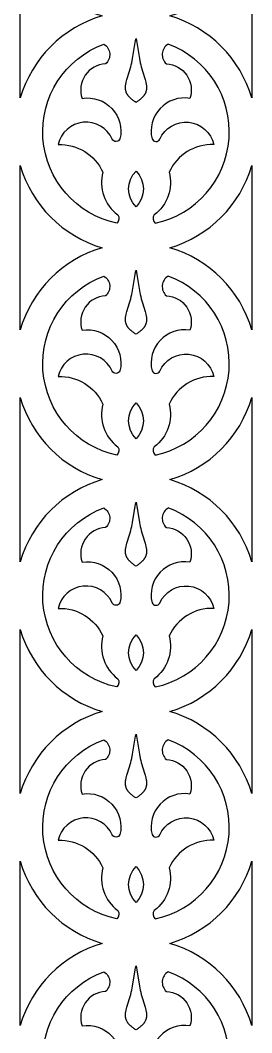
# Model space of a CAD drawing. Extents: x 59271 to 61367, y 41180 to 44085.
# Drawn here: x 61267.3 to 61367.3, y 42534.6 to 42971.3 of the extents above; entities that cross this region are included whole.
import ezdxf

# ---------------------------------------------------------------- set-up
doc = ezdxf.new("R2010")
doc.units = 0
doc.layers.add('LAYER_01', color=1, linetype='CONTINUOUS')

msp = doc.modelspace()

# ---------------------------------------------------------------- linework, layer by layer
at = {"layer": 'LAYER_01'}
for points in [[(61267.3, 43008.6, 0.256196), (61302.71, 42973.18, 0.256196), (61267.3, 42937.76)], [(61367.3, 42937.76, 0.256196), (61331.88, 42973.18, 0.256196), (61367.3, 43008.6)], [(61283.66, 42917.65, -0.302833), (61303.02, 42905.76, 0.307867), (61309.38, 42887.34, -0.391451), (61308.99, 42883.77, -0.752784), (61303.38, 42960.97, -0.507001), (61304.19, 42952.49, 0.499694), (61294.04, 42937.58, -0.535633), (61310.38, 42920.08, -0.604384), (61307.03, 42919.97, 0.723529)], [(61350.93, 42917.65, 0.302833), (61331.58, 42905.76, -0.307867), (61325.21, 42887.34, 0.391451), (61325.6, 42883.77, 0.752784), (61331.21, 42960.97, 0.507001), (61330.4, 42952.49, -0.499694), (61340.56, 42937.58, 0.535633), (61324.21, 42920.08, 0.604384), (61327.56, 42919.97, -0.723529)], [(61302.71, 42873.18, 0.256196), (61267.3, 42837.76), (61267.3, 42908.6, 0.256196)], [(61317.3, 42906.27, -0.412061), (61317.3, 42890.82, -0.412061)], [(61367.3, 42908.6), (61367.3, 42837.76, 0.256196), (61331.88, 42873.18, 0.256196)], [(61283.66, 42817.65, -0.302833), (61303.02, 42805.76, 0.307867), (61309.38, 42787.34, -0.391451), (61308.99, 42783.77, -0.752784), (61303.38, 42860.97, -0.507001), (61304.19, 42852.49, 0.499694), (61294.04, 42837.58, -0.535633), (61310.38, 42820.08, -0.604384), (61307.03, 42819.97, 0.723529)], [(61350.93, 42817.65, 0.302833), (61331.58, 42805.76, -0.307867), (61325.21, 42787.34, 0.391451), (61325.6, 42783.77, 0.752784), (61331.21, 42860.97, 0.507001), (61330.4, 42852.49, -0.499694), (61340.56, 42837.58, 0.535633), (61324.21, 42820.08, 0.604384), (61327.56, 42819.97, -0.723529)], [(61267.3, 42737.76), (61267.3, 42808.6, 0.256196), (61302.71, 42773.18, 0.256196)], [(61317.3, 42806.27, -0.412061), (61317.3, 42790.82, -0.412061)], [(61331.88, 42773.18, 0.256196), (61367.3, 42808.6), (61367.3, 42737.76, 0.256196)], [(61283.66, 42717.65, -0.302833), (61303.02, 42705.76, 0.307867), (61309.38, 42687.34, -0.391451), (61308.99, 42683.77, -0.752784), (61303.38, 42760.97, -0.507001), (61304.19, 42752.49, 0.499694), (61294.04, 42737.58, -0.535633), (61310.38, 42720.08, -0.604384), (61307.03, 42719.97, 0.723529)], [(61350.93, 42717.65, 0.302833), (61331.58, 42705.76, -0.307867), (61325.21, 42687.34, 0.391451), (61325.6, 42683.77, 0.752784), (61331.21, 42760.97, 0.507001), (61330.4, 42752.49, -0.499694), (61340.56, 42737.58, 0.535633), (61324.21, 42720.08, 0.604384), (61327.56, 42719.97, -0.723529)], [(61267.3, 42708.6, 0.256196), (61302.71, 42673.18, 0.256196), (61267.3, 42637.76)], [(61367.3, 42637.76, 0.256196), (61331.88, 42673.18, 0.256196), (61367.3, 42708.6)], [(61317.3, 42706.27, -0.412061), (61317.3, 42690.82, -0.412061)], [(61283.66, 42617.65, -0.302833), (61303.02, 42605.76, 0.307867), (61309.38, 42587.34, -0.391451), (61308.99, 42583.77, -0.752784), (61303.38, 42660.97, -0.507001), (61304.19, 42652.49, 0.499694), (61294.04, 42637.58, -0.535633), (61310.38, 42620.08, -0.604384), (61307.03, 42619.97, 0.723529)], [(61350.93, 42617.65, 0.302833), (61331.58, 42605.76, -0.307867), (61325.21, 42587.34, 0.391451), (61325.6, 42583.77, 0.752784), (61331.21, 42660.97, 0.507001), (61330.4, 42652.49, -0.499694), (61340.56, 42637.58, 0.535633), (61324.21, 42620.08, 0.604384), (61327.56, 42619.97, -0.723529)], [(61267.3, 42608.6, 0.256196), (61302.71, 42573.18, 0.256196), (61267.3, 42537.76)], [(61367.3, 42537.76, 0.256196), (61331.88, 42573.18, 0.256196), (61367.3, 42608.6)], [(61317.3, 42606.27, -0.412061), (61317.3, 42590.82, -0.412061)], [(61283.66, 42517.65, -0.302833), (61303.02, 42505.76, 0.307867), (61309.38, 42487.34, -0.391451), (61308.99, 42483.77, -0.752784), (61303.38, 42560.97, -0.507001), (61304.19, 42552.49, 0.499694), (61294.04, 42537.58, -0.535633), (61310.38, 42520.08, -0.604384), (61307.03, 42519.97, 0.723529)], [(61350.93, 42517.65, 0.302833), (61331.58, 42505.76, -0.307867), (61325.21, 42487.34, 0.391451), (61325.6, 42483.77, 0.752784), (61331.21, 42560.97, 0.507001), (61330.4, 42552.49, -0.499694), (61340.56, 42537.58, 0.535633), (61324.21, 42520.08, 0.604384), (61327.56, 42519.97, -0.723529)]]:
    msp.add_lwpolyline(points, format="xyb", close=True, dxfattribs=at)
for points in [[(61317.3, 42963.46), (61317.49, 42962.58), (61317.66, 42961.71), (61318.82, 42954.75), (61319.16, 42952.98), (61319.36, 42952.09), (61319.57, 42951.19), (61319.81, 42950.29), (61320.07, 42949.38), (61321.23, 42945.73), (61321.4, 42945.13), (61321.55, 42944.53), (61321.61, 42944.23), (61321.67, 42943.94), (61321.72, 42943.65), (61321.76, 42943.35), (61321.79, 42943.06), (61321.82, 42942.77), (61321.83, 42942.49), (61321.84, 42942.35), (61321.84, 42942.2), (61321.84, 42942.06), (61321.83, 42941.92), (61321.82, 42941.78), (61321.81, 42941.65), (61321.8, 42941.51), (61321.78, 42941.37), (61321.76, 42941.23), (61321.74, 42941.1), (61321.71, 42940.96), (61321.68, 42940.83), (61321.65, 42940.69), (61321.61, 42940.56), (61321.57, 42940.43), (61321.53, 42940.3), (61321.48, 42940.17), (61321.43, 42940.04), (61321.36, 42939.88), (61321.29, 42939.72), (61321.21, 42939.57), (61321.12, 42939.41), (61321.03, 42939.26), (61320.93, 42939.11), (61320.83, 42938.96), (61320.72, 42938.81), (61320.61, 42938.66), (61320.5, 42938.52), (61320.38, 42938.37), (61320.26, 42938.23), (61320.13, 42938.09), (61320, 42937.96), (61319.87, 42937.82), (61319.73, 42937.69), (61319.59, 42937.56), (61319.45, 42937.43), (61319.16, 42937.18), (61318.86, 42936.94), (61318.55, 42936.71), (61318.24, 42936.48), (61317.93, 42936.27), (61317.61, 42936.07), (61317.3, 42935.88), (61316.98, 42936.07), (61316.66, 42936.27), (61316.35, 42936.48), (61316.04, 42936.71), (61315.73, 42936.94), (61315.43, 42937.18), (61315.14, 42937.43), (61315, 42937.56), (61314.86, 42937.69), (61314.73, 42937.82), (61314.59, 42937.96), (61314.46, 42938.09), (61314.34, 42938.23), (61314.21, 42938.37), (61314.09, 42938.52), (61313.98, 42938.66), (61313.87, 42938.81), (61313.76, 42938.96), (61313.66, 42939.11), (61313.57, 42939.26), (61313.47, 42939.41), (61313.39, 42939.57), (61313.31, 42939.72), (61313.23, 42939.88), (61313.16, 42940.04), (61313.11, 42940.17), (61313.06, 42940.3), (61313.02, 42940.43), (61312.98, 42940.56), (61312.94, 42940.69), (61312.91, 42940.83), (61312.88, 42940.96), (61312.85, 42941.1), (61312.83, 42941.23), (61312.81, 42941.37), (61312.79, 42941.51), (61312.78, 42941.65), (61312.77, 42941.78), (61312.76, 42941.92), (61312.76, 42942.06), (61312.76, 42942.2), (61312.76, 42942.35), (61312.76, 42942.49), (61312.77, 42942.77), (61312.8, 42943.06), (61312.83, 42943.35), (61312.87, 42943.65), (61312.92, 42943.94), (61312.98, 42944.23), (61313.05, 42944.53), (61313.19, 42945.13), (61313.36, 42945.73), (61314.52, 42949.38), (61314.78, 42950.29), (61315.02, 42951.19), (61315.24, 42952.09), (61315.43, 42952.98), (61315.77, 42954.75), (61316.93, 42961.71), (61317.11, 42962.58)], [(61317.3, 42863.46), (61317.49, 42862.58), (61317.66, 42861.71), (61318.82, 42854.75), (61319.16, 42852.98), (61319.36, 42852.09), (61319.57, 42851.19), (61319.81, 42850.29), (61320.07, 42849.38), (61321.23, 42845.73), (61321.4, 42845.13), (61321.55, 42844.53), (61321.61, 42844.23), (61321.67, 42843.94), (61321.72, 42843.65), (61321.76, 42843.35), (61321.79, 42843.06), (61321.82, 42842.77), (61321.83, 42842.49), (61321.84, 42842.35), (61321.84, 42842.2), (61321.84, 42842.06), (61321.83, 42841.92), (61321.82, 42841.78), (61321.81, 42841.65), (61321.8, 42841.51), (61321.78, 42841.37), (61321.76, 42841.23), (61321.74, 42841.1), (61321.71, 42840.96), (61321.68, 42840.83), (61321.65, 42840.69), (61321.61, 42840.56), (61321.57, 42840.43), (61321.53, 42840.3), (61321.48, 42840.17), (61321.43, 42840.04), (61321.36, 42839.88), (61321.29, 42839.72), (61321.21, 42839.57), (61321.12, 42839.41), (61321.03, 42839.26), (61320.93, 42839.11), (61320.83, 42838.96), (61320.72, 42838.81), (61320.61, 42838.66), (61320.5, 42838.52), (61320.38, 42838.37), (61320.26, 42838.23), (61320.13, 42838.09), (61320, 42837.96), (61319.87, 42837.82), (61319.73, 42837.69), (61319.59, 42837.56), (61319.45, 42837.43), (61319.16, 42837.18), (61318.86, 42836.94), (61318.55, 42836.71), (61318.24, 42836.48), (61317.93, 42836.27), (61317.61, 42836.07), (61317.3, 42835.88), (61316.98, 42836.07), (61316.66, 42836.27), (61316.35, 42836.48), (61316.04, 42836.71), (61315.73, 42836.94), (61315.43, 42837.18), (61315.14, 42837.43), (61315, 42837.56), (61314.86, 42837.69), (61314.73, 42837.82), (61314.59, 42837.96), (61314.46, 42838.09), (61314.34, 42838.23), (61314.21, 42838.37), (61314.09, 42838.52), (61313.98, 42838.66), (61313.87, 42838.81), (61313.76, 42838.96), (61313.66, 42839.11), (61313.57, 42839.26), (61313.47, 42839.41), (61313.39, 42839.57), (61313.31, 42839.72), (61313.23, 42839.88), (61313.16, 42840.04), (61313.11, 42840.17), (61313.06, 42840.3), (61313.02, 42840.43), (61312.98, 42840.56), (61312.94, 42840.69), (61312.91, 42840.83), (61312.88, 42840.96), (61312.85, 42841.1), (61312.83, 42841.23), (61312.81, 42841.37), (61312.79, 42841.51), (61312.78, 42841.65), (61312.77, 42841.78), (61312.76, 42841.92), (61312.76, 42842.06), (61312.76, 42842.2), (61312.76, 42842.35), (61312.76, 42842.49), (61312.77, 42842.77), (61312.8, 42843.06), (61312.83, 42843.35), (61312.87, 42843.65), (61312.92, 42843.94), (61312.98, 42844.23), (61313.05, 42844.53), (61313.19, 42845.13), (61313.36, 42845.73), (61314.52, 42849.38), (61314.78, 42850.29), (61315.02, 42851.19), (61315.24, 42852.09), (61315.43, 42852.98), (61315.77, 42854.75), (61316.93, 42861.71), (61317.11, 42862.58)], [(61317.3, 42763.46), (61317.49, 42762.58), (61317.66, 42761.71), (61318.82, 42754.75), (61319.16, 42752.98), (61319.36, 42752.09), (61319.57, 42751.19), (61319.81, 42750.29), (61320.07, 42749.38), (61321.23, 42745.73), (61321.4, 42745.13), (61321.55, 42744.53), (61321.61, 42744.23), (61321.67, 42743.94), (61321.72, 42743.65), (61321.76, 42743.35), (61321.79, 42743.06), (61321.82, 42742.77), (61321.83, 42742.49), (61321.84, 42742.35), (61321.84, 42742.2), (61321.84, 42742.06), (61321.83, 42741.92), (61321.82, 42741.78), (61321.81, 42741.65), (61321.8, 42741.51), (61321.78, 42741.37), (61321.76, 42741.23), (61321.74, 42741.1), (61321.71, 42740.96), (61321.68, 42740.83), (61321.65, 42740.69), (61321.61, 42740.56), (61321.57, 42740.43), (61321.53, 42740.3), (61321.48, 42740.17), (61321.43, 42740.04), (61321.36, 42739.88), (61321.29, 42739.72), (61321.21, 42739.57), (61321.12, 42739.41), (61321.03, 42739.26), (61320.93, 42739.11), (61320.83, 42738.96), (61320.72, 42738.81), (61320.61, 42738.66), (61320.5, 42738.52), (61320.38, 42738.37), (61320.26, 42738.23), (61320.13, 42738.09), (61320, 42737.96), (61319.87, 42737.82), (61319.73, 42737.69), (61319.59, 42737.56), (61319.45, 42737.43), (61319.16, 42737.18), (61318.86, 42736.94), (61318.55, 42736.71), (61318.24, 42736.48), (61317.93, 42736.27), (61317.61, 42736.07), (61317.3, 42735.88), (61316.98, 42736.07), (61316.66, 42736.27), (61316.35, 42736.48), (61316.04, 42736.71), (61315.73, 42736.94), (61315.43, 42737.18), (61315.14, 42737.43), (61315, 42737.56), (61314.86, 42737.69), (61314.73, 42737.82), (61314.59, 42737.96), (61314.46, 42738.09), (61314.34, 42738.23), (61314.21, 42738.37), (61314.09, 42738.52), (61313.98, 42738.66), (61313.87, 42738.81), (61313.76, 42738.96), (61313.66, 42739.11), (61313.57, 42739.26), (61313.47, 42739.41), (61313.39, 42739.57), (61313.31, 42739.72), (61313.23, 42739.88), (61313.16, 42740.04), (61313.11, 42740.17), (61313.06, 42740.3), (61313.02, 42740.43), (61312.98, 42740.56), (61312.94, 42740.69), (61312.91, 42740.83), (61312.88, 42740.96), (61312.85, 42741.1), (61312.83, 42741.23), (61312.81, 42741.37), (61312.79, 42741.51), (61312.78, 42741.65), (61312.77, 42741.78), (61312.76, 42741.92), (61312.76, 42742.06), (61312.76, 42742.2), (61312.76, 42742.35), (61312.76, 42742.49), (61312.77, 42742.77), (61312.8, 42743.06), (61312.83, 42743.35), (61312.87, 42743.65), (61312.92, 42743.94), (61312.98, 42744.23), (61313.05, 42744.53), (61313.19, 42745.13), (61313.36, 42745.73), (61314.52, 42749.38), (61314.78, 42750.29), (61315.02, 42751.19), (61315.24, 42752.09), (61315.43, 42752.98), (61315.77, 42754.75), (61316.93, 42761.71), (61317.11, 42762.58)], [(61317.3, 42663.46), (61317.49, 42662.58), (61317.66, 42661.71), (61318.82, 42654.75), (61319.16, 42652.98), (61319.36, 42652.09), (61319.57, 42651.19), (61319.81, 42650.29), (61320.07, 42649.38), (61321.23, 42645.73), (61321.4, 42645.13), (61321.55, 42644.53), (61321.61, 42644.23), (61321.67, 42643.94), (61321.72, 42643.65), (61321.76, 42643.35), (61321.79, 42643.06), (61321.82, 42642.77), (61321.83, 42642.49), (61321.84, 42642.35), (61321.84, 42642.2), (61321.84, 42642.06), (61321.83, 42641.92), (61321.82, 42641.78), (61321.81, 42641.65), (61321.8, 42641.51), (61321.78, 42641.37), (61321.76, 42641.23), (61321.74, 42641.1), (61321.71, 42640.96), (61321.68, 42640.83), (61321.65, 42640.69), (61321.61, 42640.56), (61321.57, 42640.43), (61321.53, 42640.3), (61321.48, 42640.17), (61321.43, 42640.04), (61321.36, 42639.88), (61321.29, 42639.72), (61321.21, 42639.57), (61321.12, 42639.41), (61321.03, 42639.26), (61320.93, 42639.11), (61320.83, 42638.96), (61320.72, 42638.81), (61320.61, 42638.66), (61320.5, 42638.52), (61320.38, 42638.37), (61320.26, 42638.23), (61320.13, 42638.09), (61320, 42637.96), (61319.87, 42637.82), (61319.73, 42637.69), (61319.59, 42637.56), (61319.45, 42637.43), (61319.16, 42637.18), (61318.86, 42636.94), (61318.55, 42636.71), (61318.24, 42636.48), (61317.93, 42636.27), (61317.61, 42636.07), (61317.3, 42635.88), (61316.98, 42636.07), (61316.66, 42636.27), (61316.35, 42636.48), (61316.04, 42636.71), (61315.73, 42636.94), (61315.43, 42637.18), (61315.14, 42637.43), (61315, 42637.56), (61314.86, 42637.69), (61314.73, 42637.82), (61314.59, 42637.96), (61314.46, 42638.09), (61314.34, 42638.23), (61314.21, 42638.37), (61314.09, 42638.52), (61313.98, 42638.66), (61313.87, 42638.81), (61313.76, 42638.96), (61313.66, 42639.11), (61313.57, 42639.26), (61313.47, 42639.41), (61313.39, 42639.57), (61313.31, 42639.72), (61313.23, 42639.88), (61313.16, 42640.04), (61313.11, 42640.17), (61313.06, 42640.3), (61313.02, 42640.43), (61312.98, 42640.56), (61312.94, 42640.69), (61312.91, 42640.83), (61312.88, 42640.96), (61312.85, 42641.1), (61312.83, 42641.23), (61312.81, 42641.37), (61312.79, 42641.51), (61312.78, 42641.65), (61312.77, 42641.78), (61312.76, 42641.92), (61312.76, 42642.06), (61312.76, 42642.2), (61312.76, 42642.35), (61312.76, 42642.49), (61312.77, 42642.77), (61312.8, 42643.06), (61312.83, 42643.35), (61312.87, 42643.65), (61312.92, 42643.94), (61312.98, 42644.23), (61313.05, 42644.53), (61313.19, 42645.13), (61313.36, 42645.73), (61314.52, 42649.38), (61314.78, 42650.29), (61315.02, 42651.19), (61315.24, 42652.09), (61315.43, 42652.98), (61315.77, 42654.75), (61316.93, 42661.71), (61317.11, 42662.58)], [(61317.3, 42563.46), (61317.49, 42562.58), (61317.66, 42561.71), (61318.82, 42554.75), (61319.16, 42552.98), (61319.36, 42552.09), (61319.57, 42551.19), (61319.81, 42550.29), (61320.07, 42549.38), (61321.23, 42545.73), (61321.4, 42545.13), (61321.55, 42544.53), (61321.61, 42544.23), (61321.67, 42543.94), (61321.72, 42543.65), (61321.76, 42543.35), (61321.79, 42543.06), (61321.82, 42542.77), (61321.83, 42542.49), (61321.84, 42542.35), (61321.84, 42542.2), (61321.84, 42542.06), (61321.83, 42541.92), (61321.82, 42541.78), (61321.81, 42541.65), (61321.8, 42541.51), (61321.78, 42541.37), (61321.76, 42541.23), (61321.74, 42541.1), (61321.71, 42540.96), (61321.68, 42540.83), (61321.65, 42540.69), (61321.61, 42540.56), (61321.57, 42540.43), (61321.53, 42540.3), (61321.48, 42540.17), (61321.43, 42540.04), (61321.36, 42539.88), (61321.29, 42539.72), (61321.21, 42539.57), (61321.12, 42539.41), (61321.03, 42539.26), (61320.93, 42539.11), (61320.83, 42538.96), (61320.72, 42538.81), (61320.61, 42538.66), (61320.5, 42538.52), (61320.38, 42538.37), (61320.26, 42538.23), (61320.13, 42538.09), (61320, 42537.96), (61319.87, 42537.82), (61319.73, 42537.69), (61319.59, 42537.56), (61319.45, 42537.43), (61319.16, 42537.18), (61318.86, 42536.94), (61318.55, 42536.71), (61318.24, 42536.48), (61317.93, 42536.27), (61317.61, 42536.07), (61317.3, 42535.88), (61316.98, 42536.07), (61316.66, 42536.27), (61316.35, 42536.48), (61316.04, 42536.71), (61315.73, 42536.94), (61315.43, 42537.18), (61315.14, 42537.43), (61315, 42537.56), (61314.86, 42537.69), (61314.73, 42537.82), (61314.59, 42537.96), (61314.46, 42538.09), (61314.34, 42538.23), (61314.21, 42538.37), (61314.09, 42538.52), (61313.98, 42538.66), (61313.87, 42538.81), (61313.76, 42538.96), (61313.66, 42539.11), (61313.57, 42539.26), (61313.47, 42539.41), (61313.39, 42539.57), (61313.31, 42539.72), (61313.23, 42539.88), (61313.16, 42540.04), (61313.11, 42540.17), (61313.06, 42540.3), (61313.02, 42540.43), (61312.98, 42540.56), (61312.94, 42540.69), (61312.91, 42540.83), (61312.88, 42540.96), (61312.85, 42541.1), (61312.83, 42541.23), (61312.81, 42541.37), (61312.79, 42541.51), (61312.78, 42541.65), (61312.77, 42541.78), (61312.76, 42541.92), (61312.76, 42542.06), (61312.76, 42542.2), (61312.76, 42542.35), (61312.76, 42542.49), (61312.77, 42542.77), (61312.8, 42543.06), (61312.83, 42543.35), (61312.87, 42543.65), (61312.92, 42543.94), (61312.98, 42544.23), (61313.05, 42544.53), (61313.19, 42545.13), (61313.36, 42545.73), (61314.52, 42549.38), (61314.78, 42550.29), (61315.02, 42551.19), (61315.24, 42552.09), (61315.43, 42552.98), (61315.77, 42554.75), (61316.93, 42561.71), (61317.11, 42562.58)]]:
    msp.add_lwpolyline(points, close=True, dxfattribs=at)

doc.saveas('drawing.dxf')
